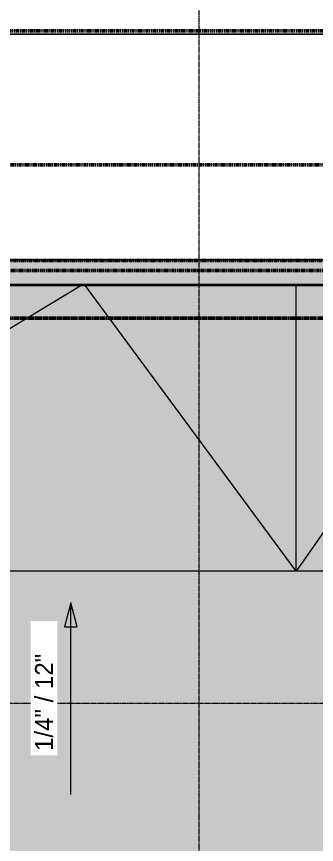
# Model space of a CAD drawing. Header units: inches. Extents: x -4254 to -1719, y 9514 to 12654.
# Drawn here: x -3596 to -3408, y 11759 to 12278 of the extents above; entities that cross this region are included whole.
import ezdxf

# ---------------------------------------------------------------- set-up
doc = ezdxf.new("R2010")
doc.units = ezdxf.units.IN
doc.header["$MEASUREMENT"] = 0
for name, pattern in [('Aligning Line 1_8_', [0.25, 0.125, -0.125]), ('Double Dash 3_8_', [1, 0.375, -0.125, 0.125, -0.125, 0.125, -0.125]), ('Grid Line 1_2_', [0.875, 0.5, -0.125, 0.125, -0.125])]:
    doc.linetypes.add(name, pattern=pattern)
for name, color, linetype, lineweight in [('0-1', 7, 'Continuous', 5), ('0-3', 147, 'Aligning Line 1_8_', 9), ('A-ROOF', 132, 'Continuous', 13), ('A-ROOF-1', 8, 'Continuous', 5), ('A-ROOF-2', 132, 'Continuous', 5), ('A-WALL', 113, 'Continuous', 13), ('C-PROP-LINE', 91, 'Double Dash 3_8_', 50), ('C-PROP-LINE-1', 130, 'Double Dash 3_8_', 50), ('C-TOPO', 7, 'Continuous', 9), ('G-ANNO-DIMS', 111, 'Continuous', 9), ('S-GRID-1', 1, 'Grid Line 1_2_', 9)]:
    doc.layers.add(name, color=color, linetype=linetype, lineweight=lineweight)
doc.styles.add('Century Gothic_1', font='ufonts.com_century-gothic.ttf', dxfattribs={"height": 11.25})

# ---------------------------------------------------------------- blocks, each defined once
blk = doc.blocks.new('CTR  - Topography_rvt-1-FLOOR PLAN - ROOF')
at = {"layer": 'C-TOPO'}
for p, q in [((-3508.92, 12266.59), (-3617.12, 12266.59)), ((-3617.12, 12266.59), (-3508.92, 12266.59)), ((-3449.55, 12266.59), (-3508.92, 12266.59)), ((-3508.92, 12266.59), (-3449.55, 12266.59)), ((-3397.05, 12266.59), (-3449.55, 12266.59)), ((-3449.55, 12266.59), (-3397.05, 12266.59))]:
    blk.add_line(p, q, dxfattribs=at)
blk = doc.blocks.new('Family - ___-1870007-FLOOR PLAN - ROOF')
at = {"layer": 'C-PROP-LINE-1'}
blk.add_line((-2637.92, 12118.59), (-3860.72, 12118.59), dxfattribs=at)
blk = doc.blocks.new('Family - ___-1870574-FLOOR PLAN - ROOF')
at = {"layer": 'C-PROP-LINE-1'}
blk.add_line((-2098.26, 12088.59), (-3831.16, 12088.59), dxfattribs=at)
blk = doc.blocks.new('CTR - 1st Phase - Common Walls_rvt-1-FLOOR PLAN - ROOF')
at = {"layer": '0-3'}
for name in ['Family - ___-1870007-FLOOR PLAN - ROOF', 'Family - ___-1870574-FLOOR PLAN - ROOF']:
    blk.add_blockref(name, (0, 0), dxfattribs=at)
blk = doc.blocks.new('Basic Wall _ EXT - FIBER CEMENT - SMALL - ___-2145929-FLOOR PLAN - ROOF')
at = {"layer": 'A-WALL'}
for points in [[(-3851.85, 12109.71), (-2076.8, 12109.71), (-2061.36, 12125.15), (-3867.29, 12125.15), (-3851.85, 12109.71)], [(-3851.63, 12109.49), (-2076.99, 12109.52), (-2076.86, 12109.71), (-3851.85, 12109.71), (-3851.63, 12109.5)], [(-3851.11, 12108.98), (-2077.49, 12109.02), (-2077.06, 12109.45), (-3851.59, 12109.45), (-3851.16, 12109.02)]]:
    blk.add_hatch(color=256, dxfattribs=at).paths.add_polyline_path(points, flags=0)
for p, q in [((-2061.36, 12125.15), (-3867.29, 12125.15)), ((-2076.8, 12109.71), (-3851.85, 12109.71)), ((-3851.63, 12109.49), (-2077.02, 12109.49)), ((-2077.53, 12108.98), (-3851.11, 12108.98))]:
    blk.add_line(p, q, dxfattribs=at)
blk = doc.blocks.new('Family - ___-1878357-FLOOR PLAN - ROOF')
at = {"layer": 'C-PROP-LINE'}
for p, q in [((-3989.61, 12268.69), (-1910.9, 12268.69)), ((-3929.52, 12184.69), (-1910.9, 12184.69)), ((-3869.45, 12124.69), (-1910.9, 12124.69))]:
    blk.add_line(p, q, dxfattribs=at)
blk = doc.blocks.new('Family - ___-1878392-FLOOR PLAN - ROOF')
at = {"layer": 'C-PROP-LINE'}
blk.add_line((-3833.41, 12088.69), (-1910.9, 12088.69), dxfattribs=at)

msp = doc.modelspace()

# ---------------------------------------------------------------- hatches: boundary and pattern name
at = {"layer": 'A-ROOF-1'}
msp.add_hatch(color=256, dxfattribs=at).paths.add_polyline_path([(-3405.93, 11256.86), (-2077.39, 11256.86), (-2077.53, 11267.37), (-2077.53, 11930.09), (-3851.11, 11930.09), (-3851.11, 11748.44), (-3407.67, 11748.44), (-3407.67, 11717.89), (-3202.57, 11717.89), (-3202.57, 11738.84), (-3071.67, 11738.84), (-3071.67, 11717.89), (-2799.15, 11717.89), (-2799.15, 11738.84), (-2735.45, 11738.84), (-2735.45, 11717.89), (-2636.17, 11717.89), (-2636.17, 11852.41), (-2524.7, 11852.41), (-2524.7, 11717.89), (-2510.94, 11717.89), (-2493.02, 11735.81), (-2440.67, 11683.45), (-2490.13, 11634), (-2504.49, 11648.36), (-2649.27, 11648.36), (-2649.27, 11627.14), (-2780.17, 11627.14), (-2780.17, 11648.09), (-3014.07, 11648.09), (-3014.07, 11627.14), (-3077.77, 11627.14), (-3077.77, 11648.09), (-3206.07, 11648.09), (-3206.07, 11627.14), (-3269.77, 11627.14), (-3269.77, 11648.36), (-3407.67, 11648.36), (-3407.67, 11256.86), (-3406.58, 11256.86)], flags=0)
at = {"layer": 'A-ROOF-2'}
for points in [[(-3851.11, 11930.91), (-3555.89, 12108.98), (-3851.11, 12108.98), (-3851.11, 11934.35)], [(-3801.93, 11930.09), (-3420.44, 11930.09), (-3552.64, 12108.98), (-3555.89, 12108.98), (-3851.11, 11930.91), (-3851.11, 11930.09), (-3835.7, 11930.09)], [(-3420.44, 11930.09), (-3420.44, 12108.98), (-3552.64, 12108.98), (-3431.54, 11945.12)], [(-3295.15, 11930.09), (-3114.24, 11930.09), (-3293.36, 12108.98), (-3295.66, 12108.98), (-3420.44, 11930.09), (-3407.67, 11930.09)], [(-3420.44, 11930.09), (-3295.66, 12108.98), (-3420.44, 12108.98), (-3420.44, 11945.12)]]:
    msp.add_hatch(color=256, dxfattribs=at).paths.add_polyline_path(points, flags=0)
at = {"layer": 'G-ANNO-DIMS'}
msp.add_hatch(color=256, dxfattribs=at).paths.add_polyline_path([(-3561.82, 11910.26), (-3565.84, 11895.26), (-3557.8, 11895.26)], flags=0)

# ---------------------------------------------------------------- linework, layer by layer
at = {"layer": 'A-ROOF'}
for p, q in [((-3851.11, 11930.91), (-3555.89, 12108.98)), ((-3420.44, 11930.09), (-3552.64, 12108.98)), ((-3295.66, 12108.98), (-3420.44, 11930.09)), ((-3420.44, 11930.09), (-3420.44, 12108.98)), ((-2077.53, 11930.09), (-3851.11, 11930.09))]:
    msp.add_line(p, q, dxfattribs=at)
at = {"layer": 'G-ANNO-DIMS'}
for p, q in [((-3561.82, 11910.26), (-3565.84, 11895.26)), ((-3557.8, 11895.26), (-3561.82, 11910.26)), ((-3561.82, 11790.26), (-3561.82, 11910.26)), ((-3565.84, 11895.26), (-3557.8, 11895.26))]:
    msp.add_line(p, q, dxfattribs=at)
at = {"layer": 'S-GRID-1'}
for p, q in [((-3481.32, 9836.18), (-3481.32, 12413.74)), ((-1790.02, 11847.19), (-4192.9, 11847.19))]:
    msp.add_line(p, q, dxfattribs=at)

# ---------------------------------------------------------------- block references
at = {"layer": '0-1'}
for name in ['CTR  - Topography_rvt-1-FLOOR PLAN - ROOF', 'CTR - 1st Phase - Common Walls_rvt-1-FLOOR PLAN - ROOF']:
    msp.add_blockref(name, (0, 0), dxfattribs=at)
at = {"layer": 'A-WALL'}
msp.add_blockref('Basic Wall _ EXT - FIBER CEMENT - SMALL - ___-2145929-FLOOR PLAN - ROOF', (0, 0), dxfattribs=at)
at = {"layer": 'C-PROP-LINE'}
for name in ['Family - ___-1878357-FLOOR PLAN - ROOF', 'Family - ___-1878392-FLOOR PLAN - ROOF']:
    msp.add_blockref(name, (0, 0), dxfattribs=at)

# ---------------------------------------------------------------- next in the draw order: texts
at = {"layer": 'G-ANNO-DIMS', "insert": (-3584.3, 11817.49), "char_height": 11.25, "width": 78.6544, "attachment_point": 1, "rotation": 90, "line_spacing_factor": 0.984502, "style": 'Century Gothic_1', "bg_fill": 3, "box_fill_scale": 1.25, "bg_fill_color": 256, "bg_fill_true_color": 13158600, "bg_fill_transparency": 0}
msp.add_mtext('1/4" / 12"', dxfattribs=at)

doc.saveas('drawing.dxf')
